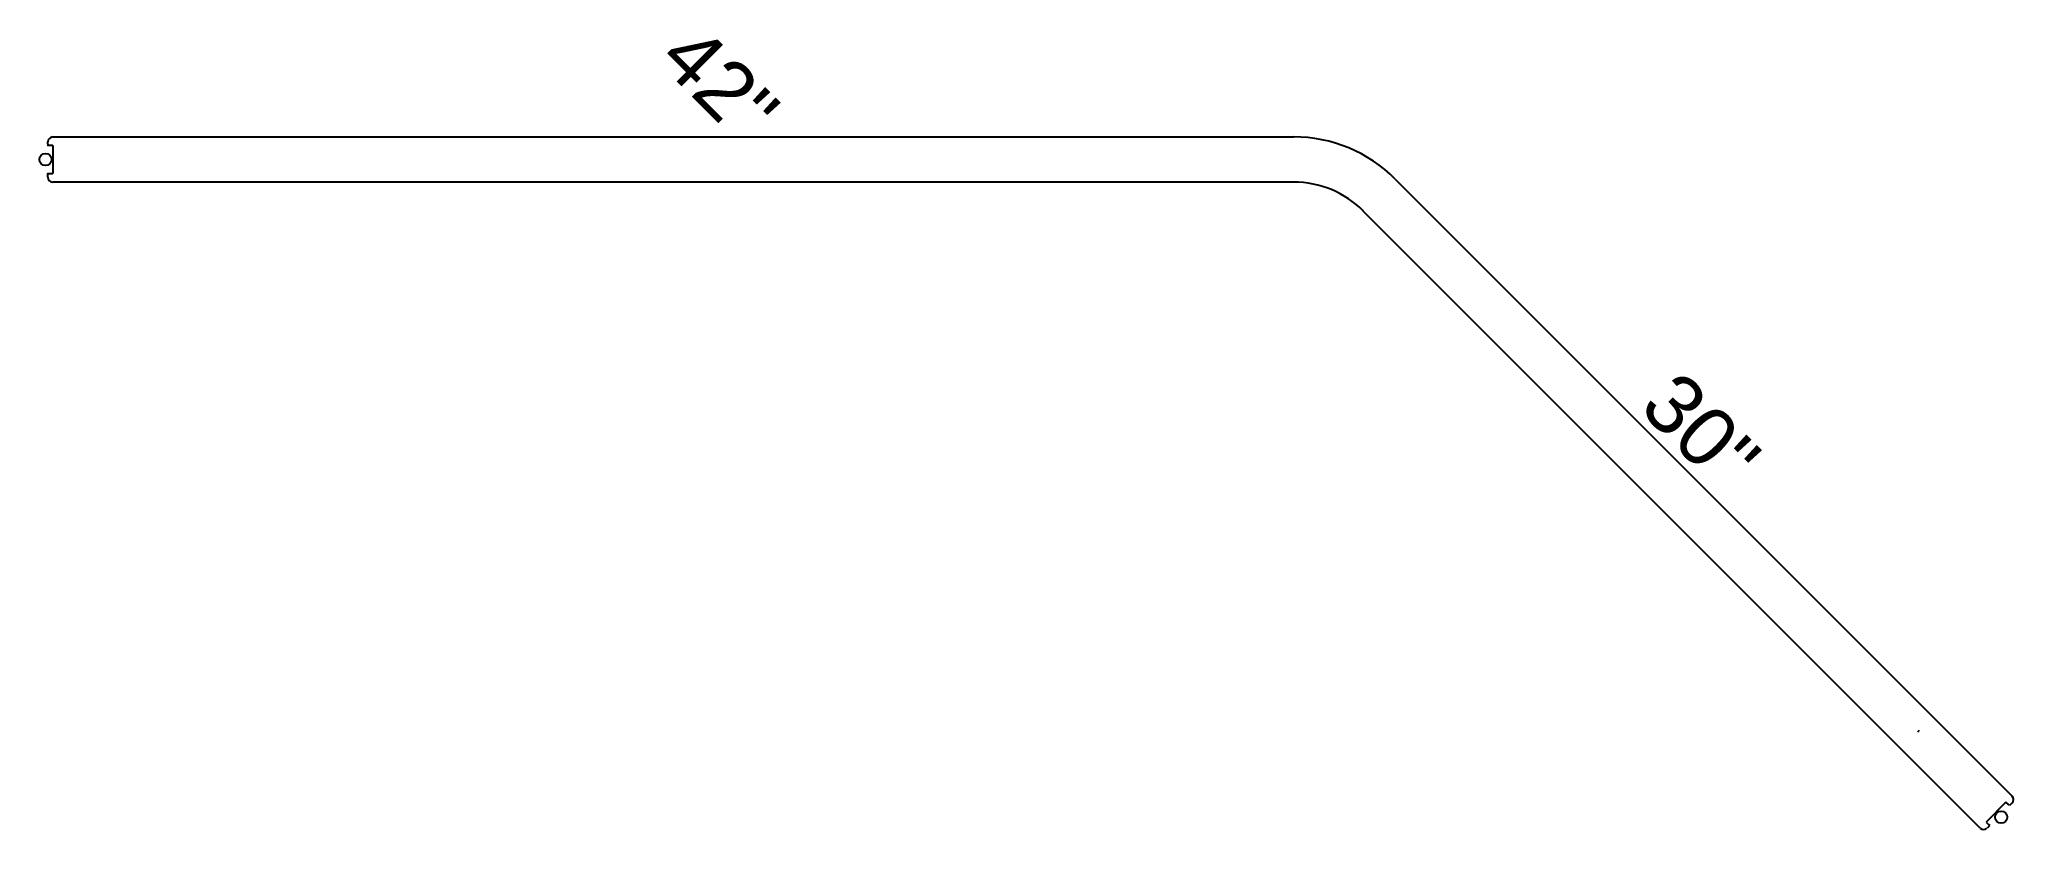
# Model space of a CAD drawing. Extents: x -0.01 to 1.63, y -0.55 to 0.1.
import ezdxf

# ---------------------------------------------------------------- set-up
doc = ezdxf.new("R2010")
doc.units = 0
doc.layers.add('135°', color=5, linetype='Continuous')
doc.layers.add('90°', color=94, linetype='Continuous')
doc.styles.get("Standard").update_dxf_attribs({"font": 'arial.ttf'})

msp = doc.modelspace()

# ---------------------------------------------------------------- linework, layer by layer
at = {"layer": '135°', "linetype": 'Continuous'}
for p, q in [((0.006, 0.0187), (1.033, 0.0187)), ((0.002, 0.0127), (0.002, 0.0147)), ((0.002, 0.0127), (0.002, 0.0116)), ((0.002, -0.0127), (0.002, -0.0116)), ((0.002, -0.0147), (0.002, -0.0127)), ((1.117, -0.0161), (1.6276, -0.5267)), ((1.033, -0.0187), (0.006, -0.0187)), ((1.6011, -0.5531), (1.0906, -0.0426)), ((1.5496, -0.4734), (1.5504, -0.4726)), ((1.5504, -0.4726), (1.551, -0.472)), ((1.6245, -0.5337), (1.6225, -0.5317)), ((1.6254, -0.5345), (1.6245, -0.5337)), ((1.6261, -0.5337), (1.6254, -0.5345)), ((1.6276, -0.5323), (1.6261, -0.5337)), ((1.6061, -0.5481), (1.6081, -0.5501)), ((1.6082, -0.5517), (1.6068, -0.5531)), ((1.6081, -0.5501), (1.609, -0.5509)), ((1.6082, -0.5517), (1.609, -0.5509))]:
    msp.add_line(p, q, dxfattribs=at)
at = {"layer": '135°'}
for p, q in [((0.006, 0.0116), (0.006, -0.0116)), ((1.6225, -0.5317), (1.6061, -0.5481))]:
    msp.add_line(p, q, dxfattribs=at)
at = {"layer": '135°', "linetype": 'Continuous', "flags": 128}
for points in [[(0.0031, 0.0116), (0.0029, 0.0116), (0.0026, 0.0116), (0.0024, 0.0116), (0.0023, 0.0116), (0.0021, 0.0116), (0.002, 0.0116), (0.002, 0.0116), (0.002, 0.0116)], [(0.006, 0.0116), (0.0056, 0.0116), (0.0052, 0.0116), (0.0048, 0.0116), (0.0044, 0.0116), (0.0041, 0.0116), (0.0037, 0.0116), (0.0034, 0.0116), (0.0031, 0.0116)], [(0.002, -0.0116), (0.002, -0.0116), (0.002, -0.0116), (0.0021, -0.0116), (0.0023, -0.0116), (0.0024, -0.0116), (0.0026, -0.0116), (0.0029, -0.0116), (0.0031, -0.0116)], [(0.0031, -0.0116), (0.0034, -0.0116), (0.0037, -0.0116), (0.0041, -0.0116), (0.0044, -0.0116), (0.0048, -0.0116), (0.0052, -0.0116), (0.0056, -0.0116), (0.006, -0.0116)]]:
    msp.add_lwpolyline(points, dxfattribs=at)
at = {"layer": '135°', "color": 251, "true_color": 0x636466}
for centre in [(0, 0), (0, 0), (1.6185, -0.5441), (1.6185, -0.5441)]:
    msp.add_circle(centre, 0.005, dxfattribs=at)
at = {"layer": '135°', "linetype": 'Continuous'}
for centre, radius, start, end in [((0.006, 0.0147), 0.004, 90, 180), ((1.033, -0.1002), 0.1189, 45, 90), ((0.006, -0.0147), 0.004, 180, 270), ((1.033, -0.1002), 0.0815, 45, 90), ((1.6247, -0.5295), 0.004, 315, 45), ((1.6039, -0.5503), 0.004, 225, 315)]:
    msp.add_arc(centre, radius, start, end, dxfattribs=at)

# ---------------------------------------------------------------- texts
at = {"layer": '90°'}
for s, p in [('42"', (0.5057, 0.0812)), ('30"', (1.3177, -0.2064))]:
    msp.add_text(s, height=0.04866, rotation=315, dxfattribs=at).set_placement(p)

doc.saveas('drawing.dxf')
